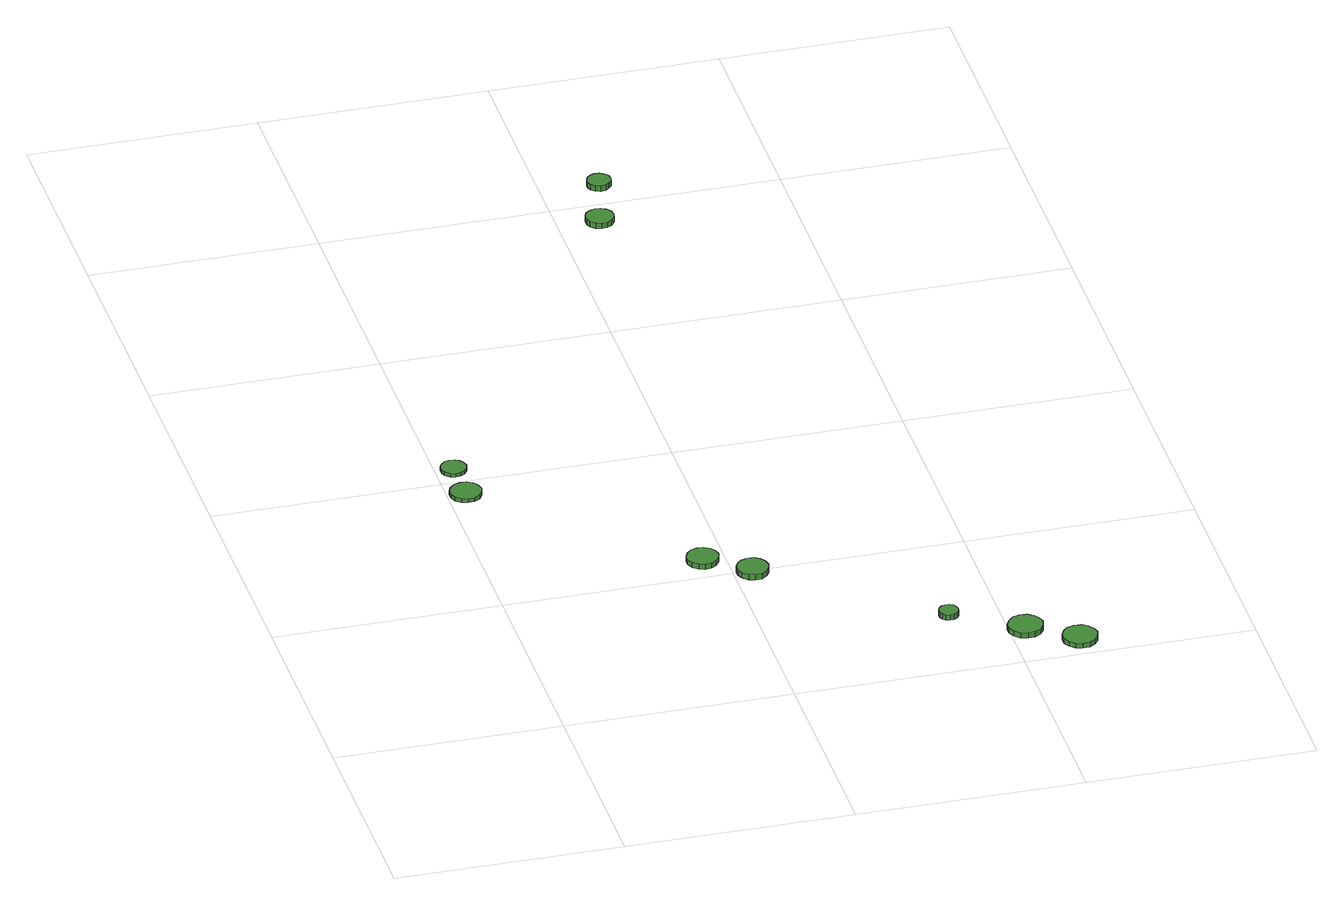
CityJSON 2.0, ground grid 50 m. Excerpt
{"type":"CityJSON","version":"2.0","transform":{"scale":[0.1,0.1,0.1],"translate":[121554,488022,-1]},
"CityObjects":{
"tree1":{"type":"SolitaryVegetationObject","attributes":{"function":"something"},"geometry":[{"type":"MultiSurface","lod":"1","boundaries":[[[0,1,2,3,4,5,6,7,8,9,10,11,12,13,14]],[[15,16,17,18,19,20,21,22,23,24,25,26,27,28,29]],[[0,29,28,1]],[[1,28,27,2]],[[2,27,26,3]],[[3,26,25,4]],[[4,25,24,5]],[[5,24,23,6]],[[6,23,22,7]],[[7,22,21,8]],[[8,21,20,9]],[[9,20,19,10]],[[10,19,18,11]],[[11,18,17,12]],[[12,17,16,13]],[[13,16,15,14]],[[14,15,29,0]]]}]},
"tree2":{"type":"SolitaryVegetationObject","attributes":{"function":"something"},"geometry":[{"type":"MultiSurface","lod":"1","boundaries":[[[30,31,32,33,34,35,36,37,38,39,40,41,42,43,44]],[[45,46,47,48,49,50,51,52,53,54,55,56,57,58,59]],[[30,59,58,31]],[[31,58,57,32]],[[32,57,56,33]],[[33,56,55,34]],[[34,55,54,35]],[[35,54,53,36]],[[36,53,52,37]],[[37,52,51,38]],[[38,51,50,39]],[[39,50,49,40]],[[40,49,48,41]],[[41,48,47,42]],[[42,47,46,43]],[[43,46,45,44]],[[44,45,59,30]]]}]},
"tree3":{"type":"SolitaryVegetationObject","attributes":{"function":"something"},"geometry":[{"type":"MultiSurface","lod":"1","boundaries":[[[60,61,62,63,64,65,66,67,68,69,70,71,72,73,74]],[[75,76,77,78,79,80,81,82,83,84,85,86,87,88,89]],[[60,89,88,61]],[[61,88,87,62]],[[62,87,86,63]],[[63,86,85,64]],[[64,85,84,65]],[[65,84,83,66]],[[66,83,82,67]],[[67,82,81,68]],[[68,81,80,69]],[[69,80,79,70]],[[70,79,78,71]],[[71,78,77,72]],[[72,77,76,73]],[[73,76,75,74]],[[74,75,89,60]]]}]},
"tree4":{"type":"SolitaryVegetationObject","attributes":{"function":"something"},"geometry":[{"type":"MultiSurface","lod":"1","boundaries":[[[90,91,92,93,94,95,96,97,98,99,100,101,102,103,104]],[[105,106,107,108,109,110,111,112,113,114,115,116,117,118,119]],[[90,119,118,91]],[[91,118,117,92]],[[92,117,116,93]],[[93,116,115,94]],[[94,115,114,95]],[[95,114,113,96]],[[96,113,112,97]],[[97,112,111,98]],[[98,111,110,99]],[[99,110,109,100]],[[100,109,108,101]],[[101,108,107,102]],[[102,107,106,103]],[[103,106,105,104]],[[104,105,119,90]]]}]},
"tree5":{"type":"SolitaryVegetationObject","attributes":{"function":"something"},"geometry":[{"type":"MultiSurface","lod":"1","boundaries":[[[120,121,122,123,124,125,126,127,128,129,130,131,132,133,134]],[[135,136,137,138,139,140,141,142,143,144,145,146,147,148,149]],[[120,149,148,121]],[[121,148,147,122]],[[122,147,146,123]],[[123,146,145,124]],[[124,145,144,125]],[[125,144,143,126]],[[126,143,142,127]],[[127,142,141,128]],[[128,141,140,129]],[[129,140,139,130]],[[130,139,138,131]],[[131,138,137,132]],[[132,137,136,133]],[[133,136,135,134]],[[134,135,149,120]]]}]},
"tree6":{"type":"SolitaryVegetationObject","attributes":{"function":"something"},"geometry":[{"type":"MultiSurface","lod":"1","boundaries":[[[150,151,152,153,154,155,156,157,158,159,160,161,162,163,164]],[[165,166,167,168,169,170,171,172,173,174,175,176,177,178,179]],[[150,179,178,151]],[[151,178,177,152]],[[152,177,176,153]],[[153,176,175,154]],[[154,175,174,155]],[[155,174,173,156]],[[156,173,172,157]],[[157,172,171,158]],[[158,171,170,159]],[[159,170,169,160]],[[160,169,168,161]],[[161,168,167,162]],[[162,167,166,163]],[[163,166,165,164]],[[164,165,179,150]]]}]},
"tree7":{"type":"SolitaryVegetationObject","attributes":{"function":"something"},"geometry":[{"type":"MultiSurface","lod":"1","boundaries":[[[180,181,182,183,184,185,186,187,188,189,190,191,192,193,194]],[[195,196,197,198,199,200,201,202,203,204,205,206,207,208,209]],[[180,209,208,181]],[[181,208,207,182]],[[182,207,206,183]],[[183,206,205,184]],[[184,205,204,185]],[[185,204,203,186]],[[186,203,202,187]],[[187,202,201,188]],[[188,201,200,189]],[[189,200,199,190]],[[190,199,198,191]],[[191,198,197,192]],[[192,197,196,193]],[[193,196,195,194]],[[194,195,209,180]]]}]},
"tree8":{"type":"SolitaryVegetationObject","attributes":{"function":"something"},"geometry":[{"type":"MultiSurface","lod":"1","boundaries":[[[210,211,212,213,214,215,216,217,218,219,220,221,222,223,224]],[[225,226,227,228,229,230,231,232,233,234,235,236,237,238,239]],[[210,239,238,211]],[[211,238,237,212]],[[212,237,236,213]],[[213,236,235,214]],[[214,235,234,215]],[[215,234,233,216]],[[216,233,232,217]],[[217,232,231,218]],[[218,231,230,219]],[[219,230,229,220]],[[220,229,228,221]],[[221,228,227,222]],[[222,227,226,223]],[[223,226,225,224]],[[224,225,239,210]]]}]},
"tree9":{"type":"SolitaryVegetationObject","attributes":{"function":"something"},"geometry":[{"type":"MultiSurface","lod":"1","boundaries":[[[240,241,242,243,244,245,246,247,248,249,250,251,252,253,254]],[[255,256,257,258,259,260,261,262,263,264,265,266,267,268,269]],[[240,269,268,241]],[[241,268,267,242]],[[242,267,266,243]],[[243,266,265,244]],[[244,265,264,245]],[[245,264,263,246]],[[246,263,262,247]],[[247,262,261,248]],[[248,261,260,249]],[[249,260,259,250]],[[250,259,258,251]],[[251,258,257,252]],[[252,257,256,253]],[[253,256,255,254]],[[254,255,269,240]]]}]}
},
"vertices":[
[74,950,18],[71,964,18],[63,975,18],[51,983,18],[36,984,18],[23,980,18],[12,970,18],[6,957,18],[6,943,18],[12,930,18],[23,920,18],[36,916,18],[51,917,18],[63,925,18],[71,936,18],[71,936,9],[63,925,9],[51,917,9],[36,916,9],[23,920,9],[12,930,9],[6,943,9],[6,957,9],[12,970,9],[23,980,9],[36,984,9],[51,983,9],[63,975,9],[71,964,9],[74,950,9],
[68,1050,17],[65,1061,17],[59,1071,17],[49,1076,17],[37,1078,17],[26,1074,17],[17,1066,17],[13,1056,17],[13,1044,17],[17,1034,17],[26,1026,17],[37,1022,17],[49,1024,17],[59,1029,17],[65,1039,17],[65,1039,9],[59,1029,9],[49,1024,9],[37,1022,9],[26,1026,9],[17,1034,9],[13,1044,9],[13,1056,9],[17,1066,9],[26,1074,9],[37,1078,9],[49,1076,9],[59,1071,9],[65,1061,9],[68,1050,9],
[484,560,24],[481,574,24],[473,585,24],[461,593,24],[446,594,24],[433,590,24],[422,580,24],[416,567,24],[416,553,24],[422,540,24],[433,530,24],[446,526,24],[461,527,24],[473,535,24],[481,546,24],[481,546,12],[473,535,12],[461,527,12],[446,526,12],[433,530,12],[422,540,12],[416,553,12],[416,567,12],[422,580,12],[433,590,12],[446,594,12],[461,593,12],[473,585,12],[481,574,12],[484,560,12],
[574,490,26],[571,504,26],[563,515,26],[551,523,26],[536,524,26],[523,520,26],[512,510,26],[506,497,26],[506,483,26],[512,470,26],[523,460,26],[536,456,26],[551,457,26],[563,465,26],[571,476,26],[571,476,13],[563,465,13],[551,457,13],[536,456,13],[523,460,13],[512,470,13],[506,483,13],[506,497,13],[512,510,13],[523,520,13],[536,524,13],[551,523,13],[563,515,13],[571,504,13],[574,490,13],
[911,210,30],[909,219,30],[904,226,30],[897,230,30],[888,231,30],[879,228,30],[873,222,30],[869,214,30],[869,206,30],[873,198,30],[879,192,30],[888,189,30],[897,190,30],[904,194,30],[909,201,30],[909,201,17],[904,194,17],[897,190,17],[888,189,17],[879,192,17],[873,198,17],[869,206,17],[869,214,17],[873,222,17],[879,228,17],[888,231,17],[897,230,17],[904,226,17],[909,219,17],[911,210,17],
[1068,110,33],[1064,125,33],[1055,138,33],[1042,146,33],[1026,147,33],[1011,143,33],[1000,132,33],[993,118,33],[993,102,33],[1000,88,33],[1011,77,33],[1026,73,33],[1042,74,33],[1055,82,33],[1064,95,33],[1064,95,20],[1055,82,20],[1042,74,20],[1026,73,20],[1011,77,20],[1000,88,20],[993,102,20],[993,118,20],[1000,132,20],[1011,143,20],[1026,147,20],[1042,146,20],[1055,138,20],[1064,125,20],[1068,110,20],
[1168,40,33],[1164,55,33],[1155,68,33],[1142,76,33],[1126,77,33],[1111,73,33],[1100,62,33],[1093,48,33],[1093,32,33],[1100,18,33],[1111,7,33],[1126,3,33],[1142,4,33],[1155,12,33],[1164,25,33],[1164,25,21],[1155,12,21],[1142,4,21],[1126,3,21],[1111,7,21],[1100,18,21],[1093,32,21],[1093,48,21],[1100,62,21],[1111,73,21],[1126,77,21],[1142,76,21],[1155,68,21],[1164,55,21],[1168,40,21],
[621,1930,26],[618,1942,26],[610,1953,26],[599,1959,26],[587,1960,26],[575,1956,26],[565,1948,26],[560,1936,26],[560,1924,26],[565,1912,26],[575,1904,26],[587,1900,26],[599,1901,26],[610,1907,26],[618,1918,26],[618,1918,13],[610,1907,13],[599,1901,13],[587,1900,13],[575,1904,13],[565,1912,13],[560,1924,13],[560,1936,13],[565,1948,13],[575,1956,13],[587,1960,13],[599,1959,13],[610,1953,13],[618,1942,13],[621,1930,13],
[646,2050,39],[644,2061,39],[637,2069,39],[628,2075,39],[617,2076,39],[607,2072,39],[599,2065,39],[595,2055,39],[595,2045,39],[599,2035,39],[607,2028,39],[617,2024,39],[628,2025,39],[637,2031,39],[644,2039,39],[644,2039,26],[637,2031,26],[628,2025,26],[617,2024,26],[607,2028,26],[599,2035,26],[595,2045,26],[595,2055,26],[599,2065,26],[607,2072,26],[617,2076,26],[628,2075,26],[637,2069,26],[644,2061,26],[646,2050,26]
]}
